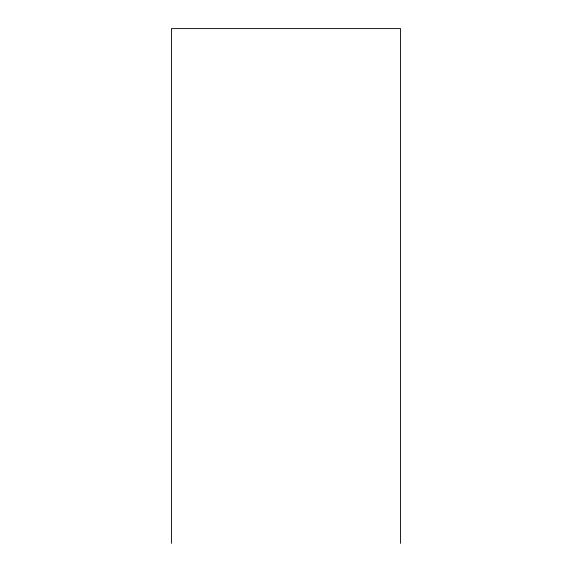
<?xml version="1.0" encoding="UTF-8"?>
<svg xmlns="http://www.w3.org/2000/svg" width="572" height="572" viewBox="0 0 572 572"><rect width="100%" height="100%" fill="white"/><g stroke="black" fill="none" stroke-linecap="round" stroke-linejoin="round"><path stroke-width="0.86" d="M400.543 543.4L400.543 28.6L171.457 28.6L171.457 543.4"/></g></svg>
